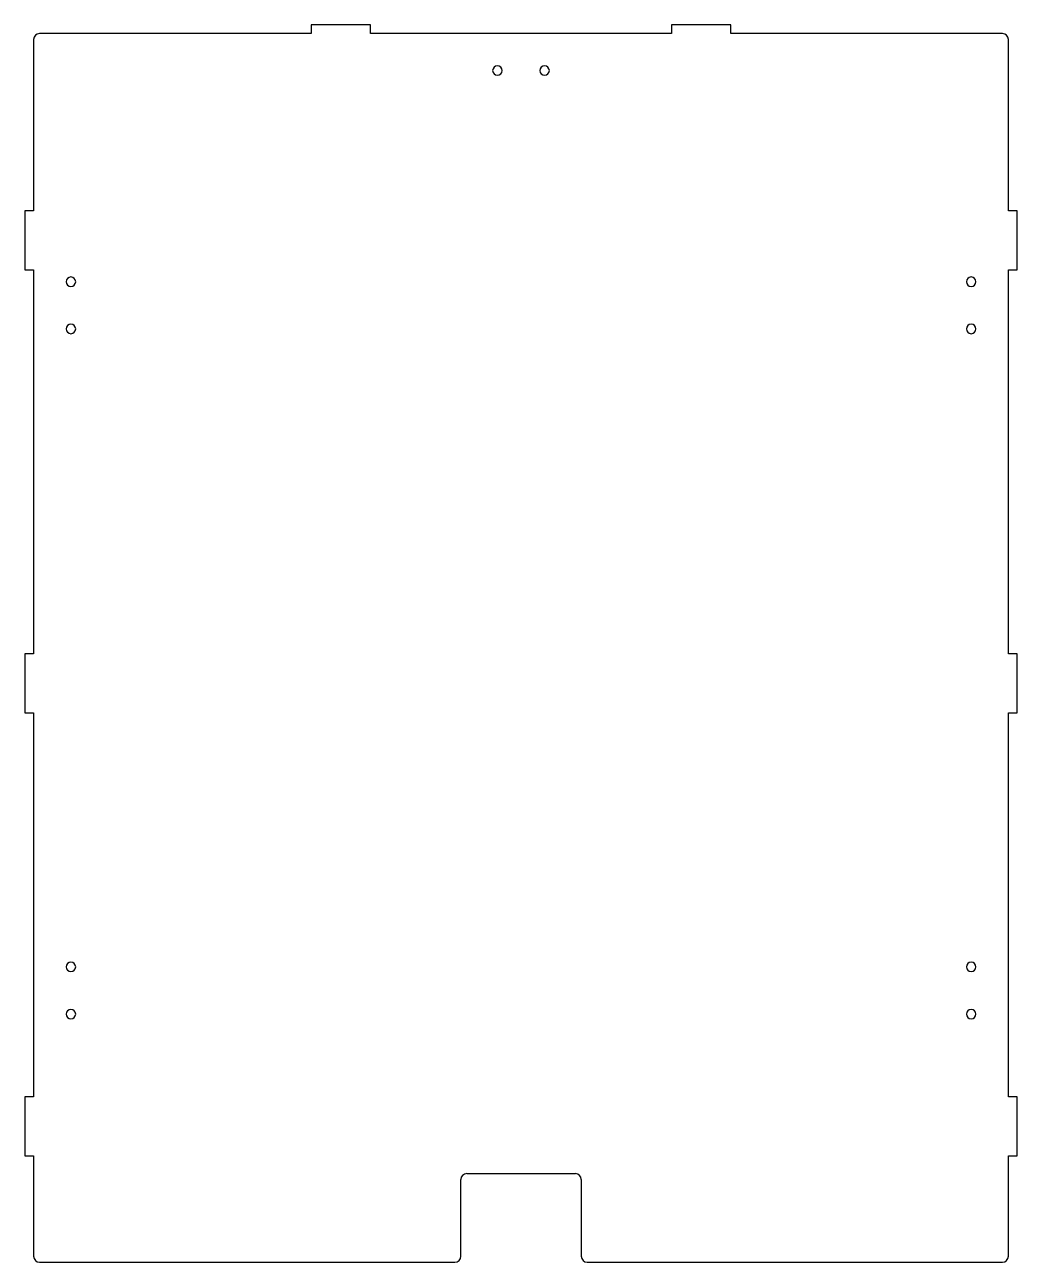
# Model space of a CAD drawing. Header units: millimetres. Extents: x 212 to 548, y -150 to 269.
import ezdxf

# ---------------------------------------------------------------- set-up
doc = ezdxf.new("R2010")
doc.units = ezdxf.units.MM
doc.layers.get('0').update_dxf_attribs({"linetype": 'CONTINUOUS'})

msp = doc.modelspace()

# ---------------------------------------------------------------- linework, layer by layer
for p, q in [((328.85, 269.46, 0), (308.85, 269.46, 0)), ((308.85, 269.46, 0), (308.85, 266.46, 0)), ((328.85, 266.46, 0), (328.85, 269.46, 0)), ((450.85, 269.46, 0), (430.85, 269.46, 0)), ((430.85, 269.46, 0), (430.85, 266.46, 0)), ((450.85, 266.46, 0), (450.85, 269.46, 0)), ((214.85, 264.46, 0), (214.85, 206.46, 0)), ((308.85, 266.46, 0), (216.85, 266.46, 0)), ((430.85, 266.46, 0), (328.85, 266.46, 0)), ((542.85, 266.46, 0), (450.85, 266.46, 0)), ((544.85, 206.46, 0), (544.85, 264.46, 0)), ((214.85, 206.46, 0), (211.85, 206.46, 0)), ((211.85, 206.46, 0), (211.85, 186.46, 0)), ((547.85, 206.46, 0), (544.85, 206.46, 0)), ((547.85, 186.46, 0), (547.85, 206.46, 0)), ((211.85, 186.46, 0), (214.85, 186.46, 0)), ((214.85, 186.46, 0), (214.85, 56.46, 0)), ((544.85, 56.46, 0), (544.85, 186.46, 0)), ((544.85, 186.46, 0), (547.85, 186.46, 0)), ((214.85, 56.46, 0), (211.85, 56.46, 0)), ((211.85, 56.46, 0), (211.85, 36.46, 0)), ((547.85, 56.46, 0), (544.85, 56.46, 0)), ((547.85, 36.46, 0), (547.85, 56.46, 0)), ((211.85, 36.46, 0), (214.85, 36.46, 0)), ((214.85, 36.46, 0), (214.85, -93.54, 0)), ((544.85, -93.54, 0), (544.85, 36.46, 0)), ((544.85, 36.46, 0), (547.85, 36.46, 0)), ((214.85, -93.54, 0), (211.85, -93.54, 0)), ((211.85, -93.54, 0), (211.85, -113.54, 0)), ((547.85, -93.54, 0), (544.85, -93.54, 0)), ((547.85, -113.54, 0), (547.85, -93.54, 0)), ((211.85, -113.54, 0), (214.85, -113.54, 0)), ((214.85, -113.54, 0), (214.85, -147.54, 0)), ((544.85, -147.54, 0), (544.85, -113.54, 0)), ((544.85, -113.54, 0), (547.85, -113.54, 0)), ((361.47, -119.54, 0), (398.27, -119.54, 0)), ((359.47, -147.54, 0), (359.47, -121.54, 0)), ((400.27, -121.54, 0), (400.27, -147.54, 0)), ((216.85, -149.54, 0), (357.47, -149.54, 0)), ((402.27, -149.54, 0), (542.85, -149.54, 0))]:
    msp.add_line(p, q)
at = {"extrusion": (3.81639e-17, -6.60734e-23, -1)}
for centre in [(-371.85, 253.96, 0), (-387.85, 253.96, 0), (-227.49, 182.46, 0), (-532.25, 182.46, 0), (-227.49, 166.46, 0), (-532.25, 166.46, 0), (-227.49, -49.54, 0), (-532.25, -49.54, 0), (-227.49, -65.54, 0), (-532.25, -65.54, 0)]:
    msp.add_circle(centre, 1.6, dxfattribs=at)
for centre, start, end in [((216.85, 264.46, 0), 90, 180), ((542.85, 264.46, 0), 0, 90), ((361.47, -121.54, 0), 90, 180), ((398.27, -121.54, 0), 0, 90), ((216.85, -147.54, 0), 180, 270), ((357.47, -147.54, 0), -90, 0), ((402.27, -147.54, 0), 180, 270), ((542.85, -147.54, 0), -90, 0)]:
    msp.add_arc(centre, 2, start, end)

doc.saveas('drawing.dxf')
